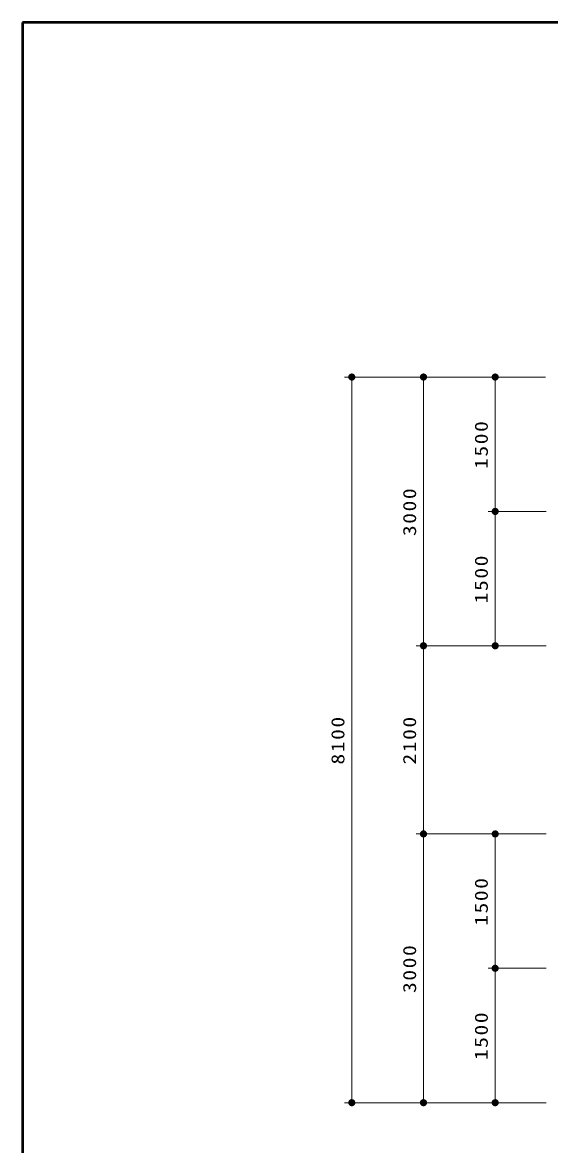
# Model space of a CAD drawing. Units: millimetres at full size, sheet at 1:80. Extents: x -30800 to 0, y -379 to 21360.
# Drawn here: x -30800 to -24920, y 8834 to 21360 of the extents above; entities that cross this region are included whole.
import ezdxf

# ---------------------------------------------------------------- set-up
doc = ezdxf.new("R2010")
doc.units = ezdxf.units.MM
doc.header["$LTSCALE"] = 80
doc.layers.add('layer1', color=7, linetype='Continuous', lineweight=13)
doc.layers.add('layer2', color=4, linetype='Continuous', lineweight=13)
doc.styles.add('ＭＳ ゴシック', font='')
doc.styles.get('ＭＳ ゴシック').set_extended_font_data('MS Gothic')

# ---------------------------------------------------------------- blocks, each defined once
blk = doc.blocks.new('filled_dot')
at = {"color": 0, "linetype": 'Continuous', "lineweight": -2, "const_width": 1.25}
blk.add_lwpolyline([(-0.625, 0, 1), (0.625, 0, 1)], format="xyb", close=True, dxfattribs=at)

msp = doc.modelspace()

# ---------------------------------------------------------------- linework, layer by layer
at = {"layer": 'layer1'}
for p, q in [((-26406.33, 17401.75), (-27206.33, 17401.75)), ((-27126.33, 9301.75), (-27126.33, 17401.75)), ((-25606.33, 17401.75), (-26406.33, 17401.75)), ((-26326.33, 14401.75), (-26326.33, 17401.75)), ((-24964.01, 17401.75), (-25606.33, 17401.75)), ((-25526.33, 15901.75), (-25526.33, 17401.75)), ((-24956.33, 15901.75), (-25606.33, 15901.75)), ((-25526.33, 14401.75), (-25526.33, 15901.75)), ((-25606.33, 14401.75), (-26406.33, 14401.75)), ((-26326.33, 12301.75), (-26326.33, 14401.75)), ((-24956.33, 14401.75), (-25606.33, 14401.75)), ((-25606.33, 12301.75), (-26406.33, 12301.75)), ((-26326.33, 9301.75), (-26326.33, 12301.75)), ((-24956.33, 12301.75), (-25606.33, 12301.75)), ((-25526.33, 10801.75), (-25526.33, 12301.75)), ((-24956.33, 10801.75), (-25606.33, 10801.75)), ((-25526.33, 9301.75), (-25526.33, 10801.75)), ((-26406.33, 9301.75), (-27206.33, 9301.75)), ((-25606.33, 9301.75), (-26406.33, 9301.75)), ((-24956.33, 9301.75), (-25606.33, 9301.75))]:
    msp.add_line(p, q, dxfattribs=at)
at = {"layer": 'layer2', "color": 7, "lineweight": 50}
for p, q in [((0, 21360), (-30800, 21360)), ((-30800, 21360), (-30800, 0))]:
    msp.add_line(p, q, dxfattribs=at)

# ---------------------------------------------------------------- block references
at = {"layer": 'layer1', "xscale": 32, "yscale": 32}
for p, rotation in [((-27126.33, 17401.75), 270), ((-26326.33, 17401.75), 270), ((-25526.33, 17401.75), 270), ((-25526.33, 15901.75), 270), ((-25526.33, 15901.75), 90), ((-26326.33, 14401.75), 90), ((-26326.33, 14401.75), 270), ((-25526.33, 14401.75), 90), ((-26326.33, 12301.75), 90), ((-26326.33, 12301.75), 270), ((-25526.33, 12301.75), 270), ((-25526.33, 10801.75), 270), ((-25526.33, 10801.75), 90), ((-27126.33, 9301.75), 90), ((-26326.33, 9301.75), 90), ((-25526.33, 9301.75), 90)]:
    msp.add_blockref('filled_dot', p, dxfattribs=dict(at, rotation=rotation))

# ---------------------------------------------------------------- texts
at = {"layer": 'layer1', "char_height": 146.6, "attachment_point": 8, "rotation": 90, "style": 'ＭＳ ゴシック'}
for s, insert in [('\\T1.15;\\W1.2;1500', (-25606.33, 16651.75)), ('\\T1.15;\\W1.2;3000', (-26406.33, 15901.75)), ('\\T1.15;\\W1.2;1500', (-25606.33, 15151.75)), ('\\T1.15;\\W1.2;8100', (-27206.33, 13351.75)), ('\\T1.15;\\W1.2;2100', (-26406.33, 13351.75)), ('\\T1.15;\\W1.2;1500', (-25606.33, 11551.75)), ('\\T1.15;\\W1.2;3000', (-26406.33, 10801.75)), ('\\T1.15;\\W1.2;1500', (-25606.33, 10051.75))]:
    msp.add_mtext(s, dxfattribs=dict(at, insert=insert))

doc.saveas('drawing.dxf')
